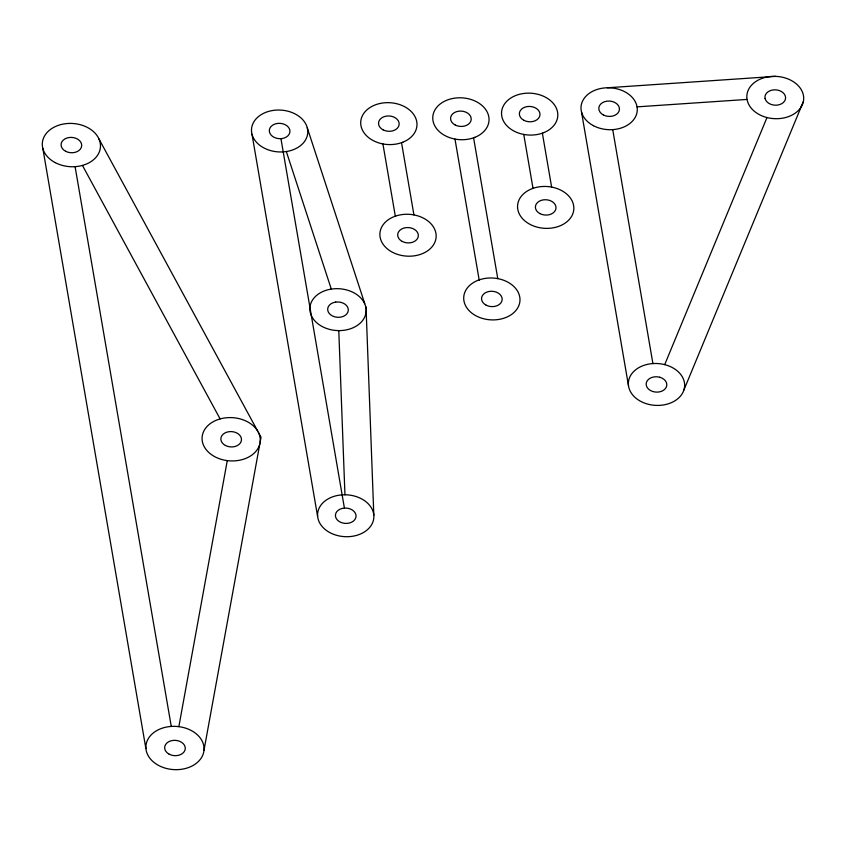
<?xml version="1.0" encoding="UTF-8"?>
<svg xmlns="http://www.w3.org/2000/svg" width="846" height="846" viewBox="0 0 846 846"><rect width="100%" height="100%" fill="white"/><g stroke="black" fill="none" stroke-linecap="round" stroke-linejoin="round"><path stroke-width="1.27" d="M203.992 750.307L261.033 437.245L98.961 138.956M178.855 726.651L227.278 460.615M801.299 106.765A28.468 21.161 3.6 0 0 777.728 76.489L774.005 76.33A28.468 21.161 3.6 0 0 768.485 76.764L766.698 77.081A28.468 21.161 3.6 0 0 746.997 99.035L747.251 100.42A28.468 21.161 3.6 0 0 765.545 117.15L767.322 117.626A28.468 21.161 3.6 0 0 800.496 107.992L803.383 101.52M664.702 364.626L766.984 117.531M683.906 389.995L801.035 107.178M280.946 138.659L282.268 138.511A10.332 7.677 3.6 0 0 287.259 126.043A10.332 7.677 3.6 0 0 269.948 128.084A10.332 7.677 3.6 0 0 280.946 138.659L344.407 508.086A10.332 7.677 3.6 0 0 337.258 519.888A10.332 7.677 3.6 0 0 354.865 519.571A10.332 7.677 3.6 0 0 345.76 508.055L344.407 508.086M607.375 87.773L775.666 76.362M637.059 106.86L747.06 99.426M82.443 165.414L220.119 418.918M307.257 127.757L366.054 307.606L373.826 515.225M286.339 151.54L331.294 289.099M365.631 306.389L366.096 309.118M612.726 129.628L652.911 363.569M581.509 111.989L628.483 385.691M542.36 133.171L551.624 187.093M523.748 134.429L533.012 188.351M473.591 137.813L497.776 278.63M454.979 139.072L479.164 279.889M401.533 142.678L413.937 214.916M382.921 143.936L395.325 216.174M252.002 134.25L317.81 517.625A28.172 20.939 3.6 0 0 348.097 536.692A28.172 20.939 3.6 0 0 373.858 515.679A28.172 20.939 3.6 0 0 345.813 494.783L342.144 494.857A28.172 20.939 3.6 0 0 317.631 516.261M75.093 166.662L171.262 726.428M42.839 148.431L146.115 749.958A29.113 21.636 3.6 0 0 192.095 765.99A29.113 21.636 3.6 0 0 187.347 728.755A29.113 21.636 3.6 0 0 145.935 748.541M338.781 330.596L344.946 494.783M259.881 443.6A29.124 21.647 3.6 0 1 228.314 460.742L226.421 460.499A29.124 21.647 3.6 0 1 202.31 441.274A29.124 21.647 3.6 0 1 219.156 419.193L220.922 418.696A29.124 21.647 3.6 0 1 257.681 431.069M258.411 432.401A29.124 21.647 3.6 0 1 260.134 442.204M366.149 310.493A28.172 20.939 3.6 0 1 339.754 330.606L337.914 330.596A28.172 20.939 3.6 0 1 311.963 316.869L311.317 315.558A28.172 20.939 3.6 0 1 309.911 307.415L310.101 306.051A28.172 20.939 3.6 0 1 330.797 289.173L332.594 288.92A28.172 20.939 3.6 0 1 364.679 303.714M402.844 142.202L401.216 142.794A28.172 20.939 3.6 0 1 383.27 144.01L381.472 143.64A28.172 20.939 3.6 0 1 364.51 112.412A28.172 20.939 3.6 0 1 408.808 109.409A28.172 20.939 3.6 0 1 402.844 142.202M474.902 137.327L473.274 137.93A28.172 20.939 3.6 0 1 455.317 139.146L453.53 138.776A28.172 20.939 3.6 0 1 436.568 107.537A28.172 20.939 3.6 0 1 480.866 104.544A28.172 20.939 3.6 0 1 474.902 137.327M543.671 132.685L542.043 133.287A28.172 20.939 3.6 0 1 524.097 134.493L522.299 134.133A28.172 20.939 3.6 0 1 505.337 102.895A28.172 20.939 3.6 0 1 549.636 99.902A28.172 20.939 3.6 0 1 543.671 132.685M395.642 216.058L394.014 216.661A28.172 20.939 3.6 0 0 388.05 249.443A28.172 20.939 3.6 0 0 432.348 246.45A28.172 20.939 3.6 0 0 415.386 215.212L413.599 214.842A28.172 20.939 3.6 0 0 395.642 216.058M533.329 188.235L531.7 188.827A28.172 20.939 3.6 0 0 525.726 221.62A28.172 20.939 3.6 0 0 570.035 218.628A28.172 20.939 3.6 0 0 553.073 187.389L551.275 187.019A28.172 20.939 3.6 0 0 533.329 188.235M479.481 279.772L477.853 280.364A28.172 20.939 3.6 0 0 471.888 313.157A28.172 20.939 3.6 0 0 516.187 310.154A28.172 20.939 3.6 0 0 499.225 278.926L497.427 278.556A28.172 20.939 3.6 0 0 479.481 279.772M335.703 302.085L335.048 302.191A10.332 7.677 3.6 0 0 330.744 314.902A10.332 7.677 3.6 0 0 347.928 312.026A10.332 7.677 3.6 0 0 335.703 302.085M286.836 151.466L283.22 151.889A28.172 20.939 3.6 0 1 253.208 123.03A28.172 20.939 3.6 0 1 300.446 117.478A28.172 20.939 3.6 0 1 286.836 151.466M653.768 363.516L651.949 363.643A28.172 20.939 3.6 0 0 634.331 396.742A28.172 20.939 3.6 0 0 682.373 393.432A28.172 20.939 3.6 0 0 653.768 363.516M659.848 377.274L659.203 377.105A10.332 7.677 3.6 0 0 646.46 385.966A10.332 7.677 3.6 0 0 663.444 390.323A10.332 7.677 3.6 0 0 659.848 377.274M765.08 98.474L764.985 97.977A10.332 7.677 3.6 0 1 779.325 90.564A10.332 7.677 3.6 0 1 781.63 103.751A10.332 7.677 3.6 0 1 765.08 98.474M55.149 162.591A29.113 21.636 3.6 0 0 100.41 147.373A29.113 21.636 3.6 0 0 58.607 125.261A29.113 21.636 3.6 0 0 55.149 162.591M169.211 754.22A10.332 7.677 3.6 0 0 185.263 748.826A10.332 7.677 3.6 0 0 170.427 740.98A10.332 7.677 3.6 0 0 169.211 754.22M65.628 151.286A10.332 7.677 3.6 0 0 81.681 145.893A10.332 7.677 3.6 0 0 66.855 138.046A10.332 7.677 3.6 0 0 65.628 151.286M225.406 445.472A10.332 7.677 3.6 0 0 241.47 440.079A10.332 7.677 3.6 0 0 226.633 432.232A10.332 7.677 3.6 0 0 225.406 445.472M402.252 241.448A10.332 7.677 3.6 0 0 418.315 236.045A10.332 7.677 3.6 0 0 403.479 228.198A10.332 7.677 3.6 0 0 402.252 241.448M383.079 129.84A10.332 7.677 3.6 0 0 399.143 124.436A10.332 7.677 3.6 0 0 384.306 116.6A10.332 7.677 3.6 0 0 383.079 129.84M455.137 124.975A10.332 7.677 3.6 0 0 471.201 119.572A10.332 7.677 3.6 0 0 456.364 111.725A10.332 7.677 3.6 0 0 455.137 124.975M486.09 305.152A10.332 7.677 3.6 0 0 502.154 299.759A10.332 7.677 3.6 0 0 487.317 291.912A10.332 7.677 3.6 0 0 486.09 305.152M523.907 120.322A10.332 7.677 3.6 0 0 539.97 114.929A10.332 7.677 3.6 0 0 525.133 107.082A10.332 7.677 3.6 0 0 523.907 120.322M539.938 213.615A10.332 7.677 3.6 0 0 555.991 208.222A10.332 7.677 3.6 0 0 541.165 200.375A10.332 7.677 3.6 0 0 539.938 213.615M593.427 125.684A28.172 20.939 3.6 0 0 637.218 110.963A28.172 20.939 3.6 0 0 596.758 89.57A28.172 20.939 3.6 0 0 593.427 125.684M603.378 114.961A10.332 7.677 3.6 0 0 619.431 109.557A10.332 7.677 3.6 0 0 604.594 101.71A10.332 7.677 3.6 0 0 603.378 114.961"/></g></svg>
